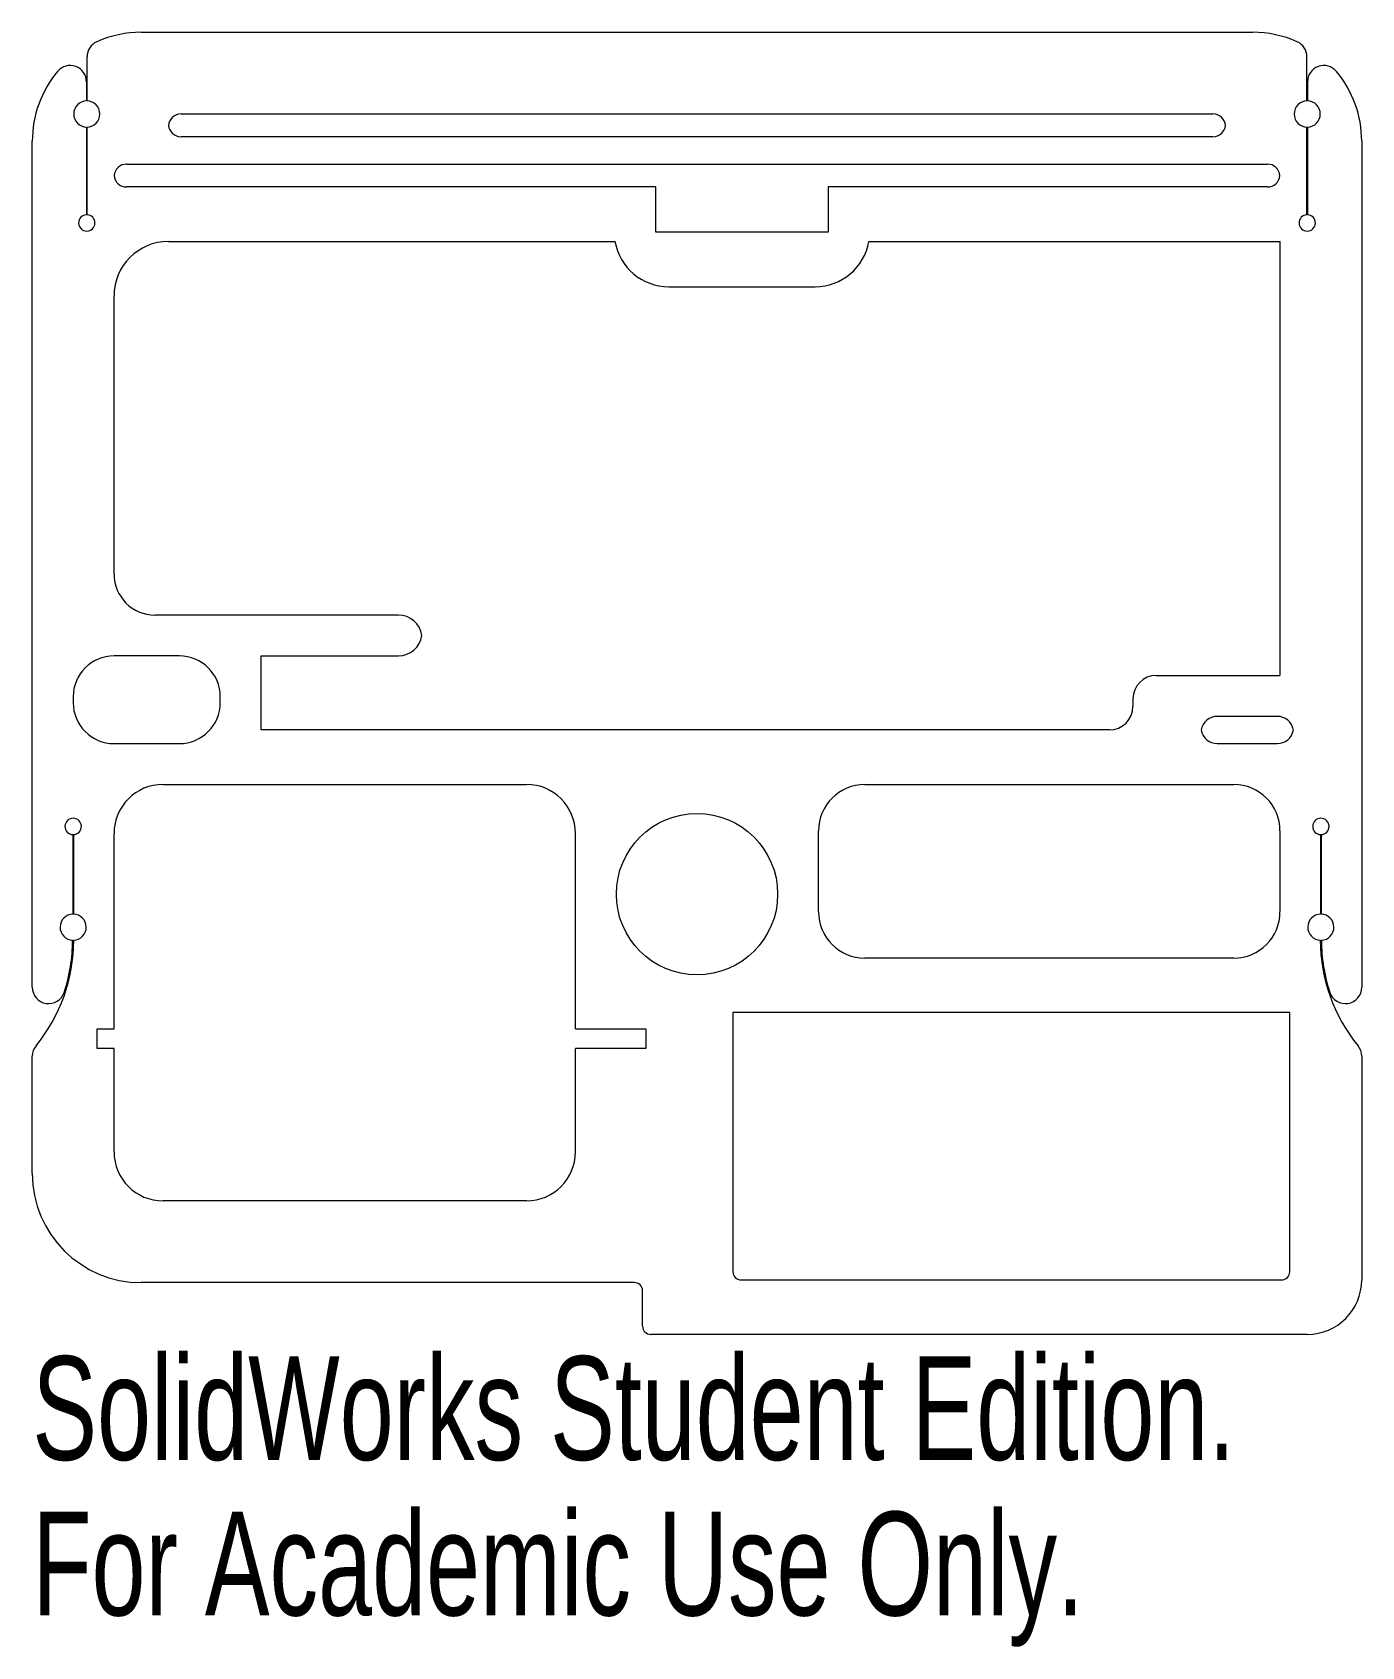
# Model space of a CAD drawing. Header units: inches. Extents: x -4.34 to -1.9, y 0.52 to 3.48.
import ezdxf

# ---------------------------------------------------------------- set-up
doc = ezdxf.new("R2010")
doc.units = ezdxf.units.IN
doc.header["$MEASUREMENT"] = 0
doc.styles.add('SLDTEXTSTYLE0', font='TXT', dxfattribs={"width": 0.7})

msp = doc.modelspace()

# ---------------------------------------------------------------- linework, layer by layer
at = {"color": 7, "linetype": 'Continuous', "lineweight": 15}
for p, q in [((-4.1393, 3.4803), (-2.0993, 3.4803)), ((-4.2388, 3.3543), (-4.2388, 3.4354)), ((-1.9998, 3.3543), (-1.9998, 3.4354)), ((-4.2398, 3.3892), (-4.2398, 3.3543)), ((-1.9988, 3.3892), (-1.9988, 3.3543)), ((-4.0663, 3.3303), (-2.1723, 3.3303)), ((-4.2398, 3.3063), (-4.2398, 3.1452)), ((-4.2388, 3.1452), (-4.2388, 3.3063)), ((-1.9998, 3.1452), (-1.9998, 3.3063)), ((-1.9988, 3.3063), (-1.9988, 3.1452)), ((-4.3393, 1.7274), (-4.3393, 3.2803)), ((-2.1723, 3.2883), (-4.0663, 3.2883)), ((-1.8993, 3.2803), (-1.8993, 1.7274)), ((-4.1663, 3.2383), (-2.0723, 3.2383)), ((-3.1948, 3.1963), (-4.1663, 3.1963)), ((-3.1948, 3.1133), (-3.1948, 3.1963)), ((-2.8788, 3.1963), (-2.8788, 3.1133)), ((-2.0723, 3.1963), (-2.8788, 3.1963)), ((-2.8788, 3.1133), (-3.1948, 3.1133)), ((-4.0893, 3.0963), (-3.2698, 3.0963)), ((-2.8038, 3.0963), (-2.0493, 3.0963)), ((-2.0493, 3.0963), (-2.0493, 2.2997)), ((-4.1893, 2.4857), (-4.1893, 2.9963)), ((-3.1713, 3.0133), (-2.9024, 3.0133)), ((-3.6673, 2.4107), (-4.1143, 2.4107)), ((-4.0693, 2.3357), (-4.1893, 2.3357)), ((-3.9193, 2.3357), (-3.6673, 2.3357)), ((-3.9193, 2.1997), (-3.9193, 2.3357)), ((-2.2763, 2.2997), (-2.0493, 2.2997)), ((-4.2643, 2.2607), (-4.2643, 2.2497)), ((-3.9943, 2.2497), (-3.9943, 2.2607)), ((-2.3193, 2.2567), (-2.3193, 2.2427)), ((-2.0543, 2.2247), (-2.1643, 2.2247)), ((-2.3623, 2.1997), (-3.9193, 2.1997)), ((-4.1893, 2.1747), (-4.0693, 2.1747)), ((-2.1643, 2.1747), (-2.0543, 2.1747)), ((-4.0993, 2.0997), (-3.4323, 2.0997)), ((-2.8113, 2.0997), (-2.1343, 2.0997)), ((-4.2648, 2.0077), (-4.2648, 1.8617)), ((-4.2638, 2.0077), (-4.2638, 1.8617)), ((-4.1893, 1.6509), (-4.1893, 2.0097)), ((-3.3423, 1.6509), (-3.3423, 2.0097)), ((-2.8963, 1.8659), (-2.8963, 2.0147)), ((-2.0493, 2.0147), (-2.0493, 1.8659)), ((-1.9748, 2.0077), (-1.9748, 1.8617)), ((-1.9738, 2.0077), (-1.9738, 1.8617)), ((-2.1343, 1.7809), (-2.8113, 1.7809)), ((-3.0534, 1.6809), (-3.0534, 1.2054)), ((-2.0314, 1.6809), (-3.0534, 1.6809)), ((-2.0314, 1.2054), (-2.0314, 1.6809)), ((-4.2204, 1.6509), (-4.1893, 1.6509)), ((-4.2204, 1.6149), (-4.2204, 1.6509)), ((-3.3423, 1.6509), (-3.2134, 1.6509)), ((-3.2134, 1.6509), (-3.2134, 1.6149)), ((-4.3393, 1.3854), (-4.3393, 1.6012)), ((-4.1893, 1.6149), (-4.2204, 1.6149)), ((-4.1893, 1.4254), (-4.1893, 1.6149)), ((-3.3423, 1.4254), (-3.3423, 1.6149)), ((-3.2134, 1.6149), (-3.3423, 1.6149)), ((-1.8993, 1.6012), (-1.8993, 1.1904)), ((-3.4323, 1.3354), (-4.0993, 1.3354)), ((-3.2343, 1.1854), (-4.1393, 1.1854)), ((-3.0384, 1.1904), (-2.0464, 1.1904)), ((-3.2193, 1.1054), (-3.2193, 1.1704)), ((-1.9993, 1.0904), (-3.2043, 1.0904))]:
    msp.add_line(p, q, dxfattribs=at)
msp.add_circle((-3.1193, 1.8983), 0.148, dxfattribs=at)
for centre, radius, start, end in [((-4.1393, 3.2803), 0.2, 90, 114.131), ((-2.0993, 3.2803), 0.2, 65.869, 90), ((-4.2088, 3.4354), 0.03, 114.131, 180), ((-2.0298, 3.4354), 0.03, 0, 65.869), ((-4.1393, 3.2803), 0.2, 140.1431, 180), ((-4.2698, 3.3892), 0.03, 0, 140.1431), ((-1.9688, 3.3892), 0.03, 39.8569, 180), ((-2.0993, 3.2803), 0.2, 0, 39.8569), ((-4.2393, 3.3303), 0.024, 91.1937, 268.8063), ((-4.2393, 3.3303), 0.024, 271.1937, 88.8063), ((-1.9993, 3.3303), 0.024, 91.1937, 268.8063), ((-1.9993, 3.3303), 0.024, 271.1937, 88.8063), ((-4.0663, 3.3073), 0.023, 90, 175.0115), ((-2.1723, 3.3073), 0.023, 4.9885, 90), ((-4.0663, 3.3113), 0.023, 184.9885, 270), ((-2.1723, 3.3113), 0.023, 270, 355.0115), ((-4.1663, 3.2153), 0.023, 90, 175.0115), ((-2.0723, 3.2153), 0.023, 4.9885, 90), ((-4.1663, 3.2193), 0.023, 184.9885, 270), ((-2.0723, 3.2193), 0.023, 270, 355.0115), ((-4.2393, 3.1303), 0.015, 91.9102, 88.0898), ((-1.9993, 3.1303), 0.015, 91.9102, 88.0898), ((-4.0893, 2.9963), 0.1, 90, 180), ((-3.1713, 3.1133), 0.1, 189.7878, 270), ((-2.9024, 3.1133), 0.1, 270, 350.2122), ((-4.1143, 2.4857), 0.075, 180, 270), ((-3.6673, 2.3677), 0.043, 7.3487, 90), ((-3.6673, 2.3787), 0.043, 270, 352.6513), ((-4.1893, 2.2607), 0.075, 90, 180), ((-4.0693, 2.2607), 0.075, 0, 90), ((-2.2763, 2.2567), 0.043, 90, 180), ((-4.1893, 2.2497), 0.075, 180, 270), ((-4.0693, 2.2497), 0.075, 270, 0), ((-2.3623, 2.2427), 0.043, 270, 0), ((-2.1643, 2.1947), 0.03, 90, 170.4059), ((-2.0543, 2.1947), 0.03, 9.5941, 90), ((-2.1643, 2.2047), 0.03, 189.5941, 270), ((-2.0543, 2.2047), 0.03, 270, 350.4059), ((-4.0993, 2.0097), 0.09, 90, 180), ((-3.4323, 2.0097), 0.09, 0, 90), ((-2.8113, 2.0147), 0.085, 90, 180), ((-2.1343, 2.0147), 0.085, 0, 90), ((-4.2643, 2.0227), 0.015, 271.9102, 268.0898), ((-1.9743, 2.0227), 0.015, 271.9102, 268.0898), ((-4.2643, 1.8377), 0.024, 91.1937, 267.612), ((-4.2643, 1.8377), 0.024, 272.388, 88.8063), ((-2.8113, 1.8659), 0.085, 180, 270), ((-2.1343, 1.8659), 0.085, 270, 0), ((-1.9743, 1.8377), 0.024, 91.1937, 267.612), ((-1.9743, 1.8377), 0.024, 272.388, 88.8063), ((-4.5685, 1.8137), 0.3052, 320.6464, 0.0039), ((-4.5685, 1.8137), 0.3032, 341.577, 0.0039), ((-1.6701, 1.8137), 0.3052, 179.9961, 219.3536), ((-1.6701, 1.8137), 0.3032, 179.9961, 198.423), ((-4.3093, 1.7274), 0.03, 180, 341.577), ((-1.9293, 1.7274), 0.03, 198.423, 0), ((-4.3093, 1.6012), 0.03, 140.6464, 180), ((-1.9293, 1.6012), 0.03, 360, 39.3536), ((-4.0993, 1.4254), 0.09, 180, 270), ((-3.4323, 1.4254), 0.09, 270, 0), ((-4.1393, 1.3854), 0.2, 180, 270), ((-3.2343, 1.1704), 0.015, 0, 90), ((-3.0384, 1.2054), 0.015, 180, 270), ((-2.0464, 1.2054), 0.015, 270, 0), ((-1.9993, 1.1904), 0.1, 270, 0), ((-3.2043, 1.1054), 0.015, 180, 270)]:
    msp.add_arc(centre, radius, start, end, dxfattribs=at)

# ---------------------------------------------------------------- texts
at = {"color": 7, "linetype": 'Continuous', "char_height": 0.1903, "attachment_point": 1, "style": 'SLDTEXTSTYLE0'}
for s, insert in [('SolidWorks Student Edition.', (-4.3393, 1.0502)), ('For Academic Use Only.', (-4.3393, 0.7648))]:
    msp.add_mtext(s, dxfattribs=dict(at, insert=insert))

doc.saveas('drawing.dxf')
